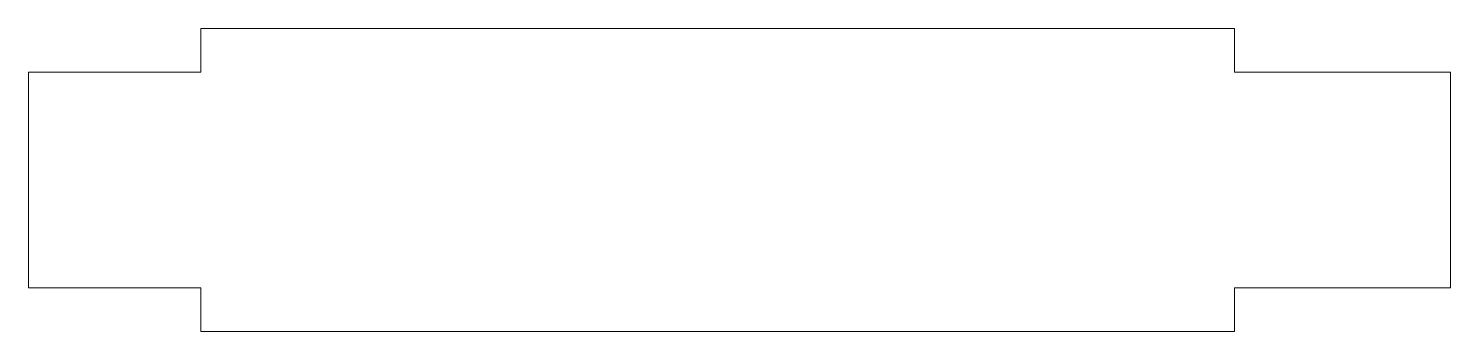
# Model space of a CAD drawing. Header units: millimetres. Extents: x 0 to 191, y 0 to 169.
# Drawn here: x 25.7 to 190.6, y 133.9 to 169.1 of the extents above; entities outside this region: 1.
import ezdxf

# ---------------------------------------------------------------- set-up
doc = ezdxf.new("R2010")
doc.units = ezdxf.units.MM
doc.styles.add('SLDTEXTSTYLE0', font='TXT', dxfattribs={"width": 0.7, "bigfont": 'bigfont'})

msp = doc.modelspace()

# ---------------------------------------------------------------- linework, layer by layer
at = {"color": 1, "linetype": 'Continuous', "lineweight": 18}
for p, q in [((45.714, 163.992), (45.714, 169.062)), ((165.574, 169.062), (45.714, 169.062)), ((165.574, 163.992), (165.574, 169.062)), ((25.714, 138.992), (25.714, 163.992)), ((25.714, 163.992), (45.714, 163.992)), ((165.574, 163.992), (190.644, 163.992)), ((190.644, 138.992), (190.644, 163.992)), ((25.714, 138.992), (45.714, 138.992)), ((45.714, 138.992), (45.714, 133.922)), ((165.574, 138.992), (190.644, 138.992)), ((165.574, 138.992), (165.574, 133.922)), ((165.574, 133.922), (45.714, 133.922))]:
    msp.add_line(p, q, dxfattribs=at)

# ---------------------------------------------------------------- texts
at = {"color": 7, "linetype": 'Continuous', "insert": (0, 4.683), "char_height": 3.633, "attachment_point": 1, "style": 'SLDTEXTSTYLE0'}
msp.add_mtext('SOLIDWORKS 謨呵ご逕ｨ陬ｽ蜩 (謨呵ご逕ｨ逶ｮ逧縺ｧ縺ｮ縺ｿ菴ｿ逕ｨ蜿ｯ)', dxfattribs=at)

doc.saveas('drawing.dxf')
